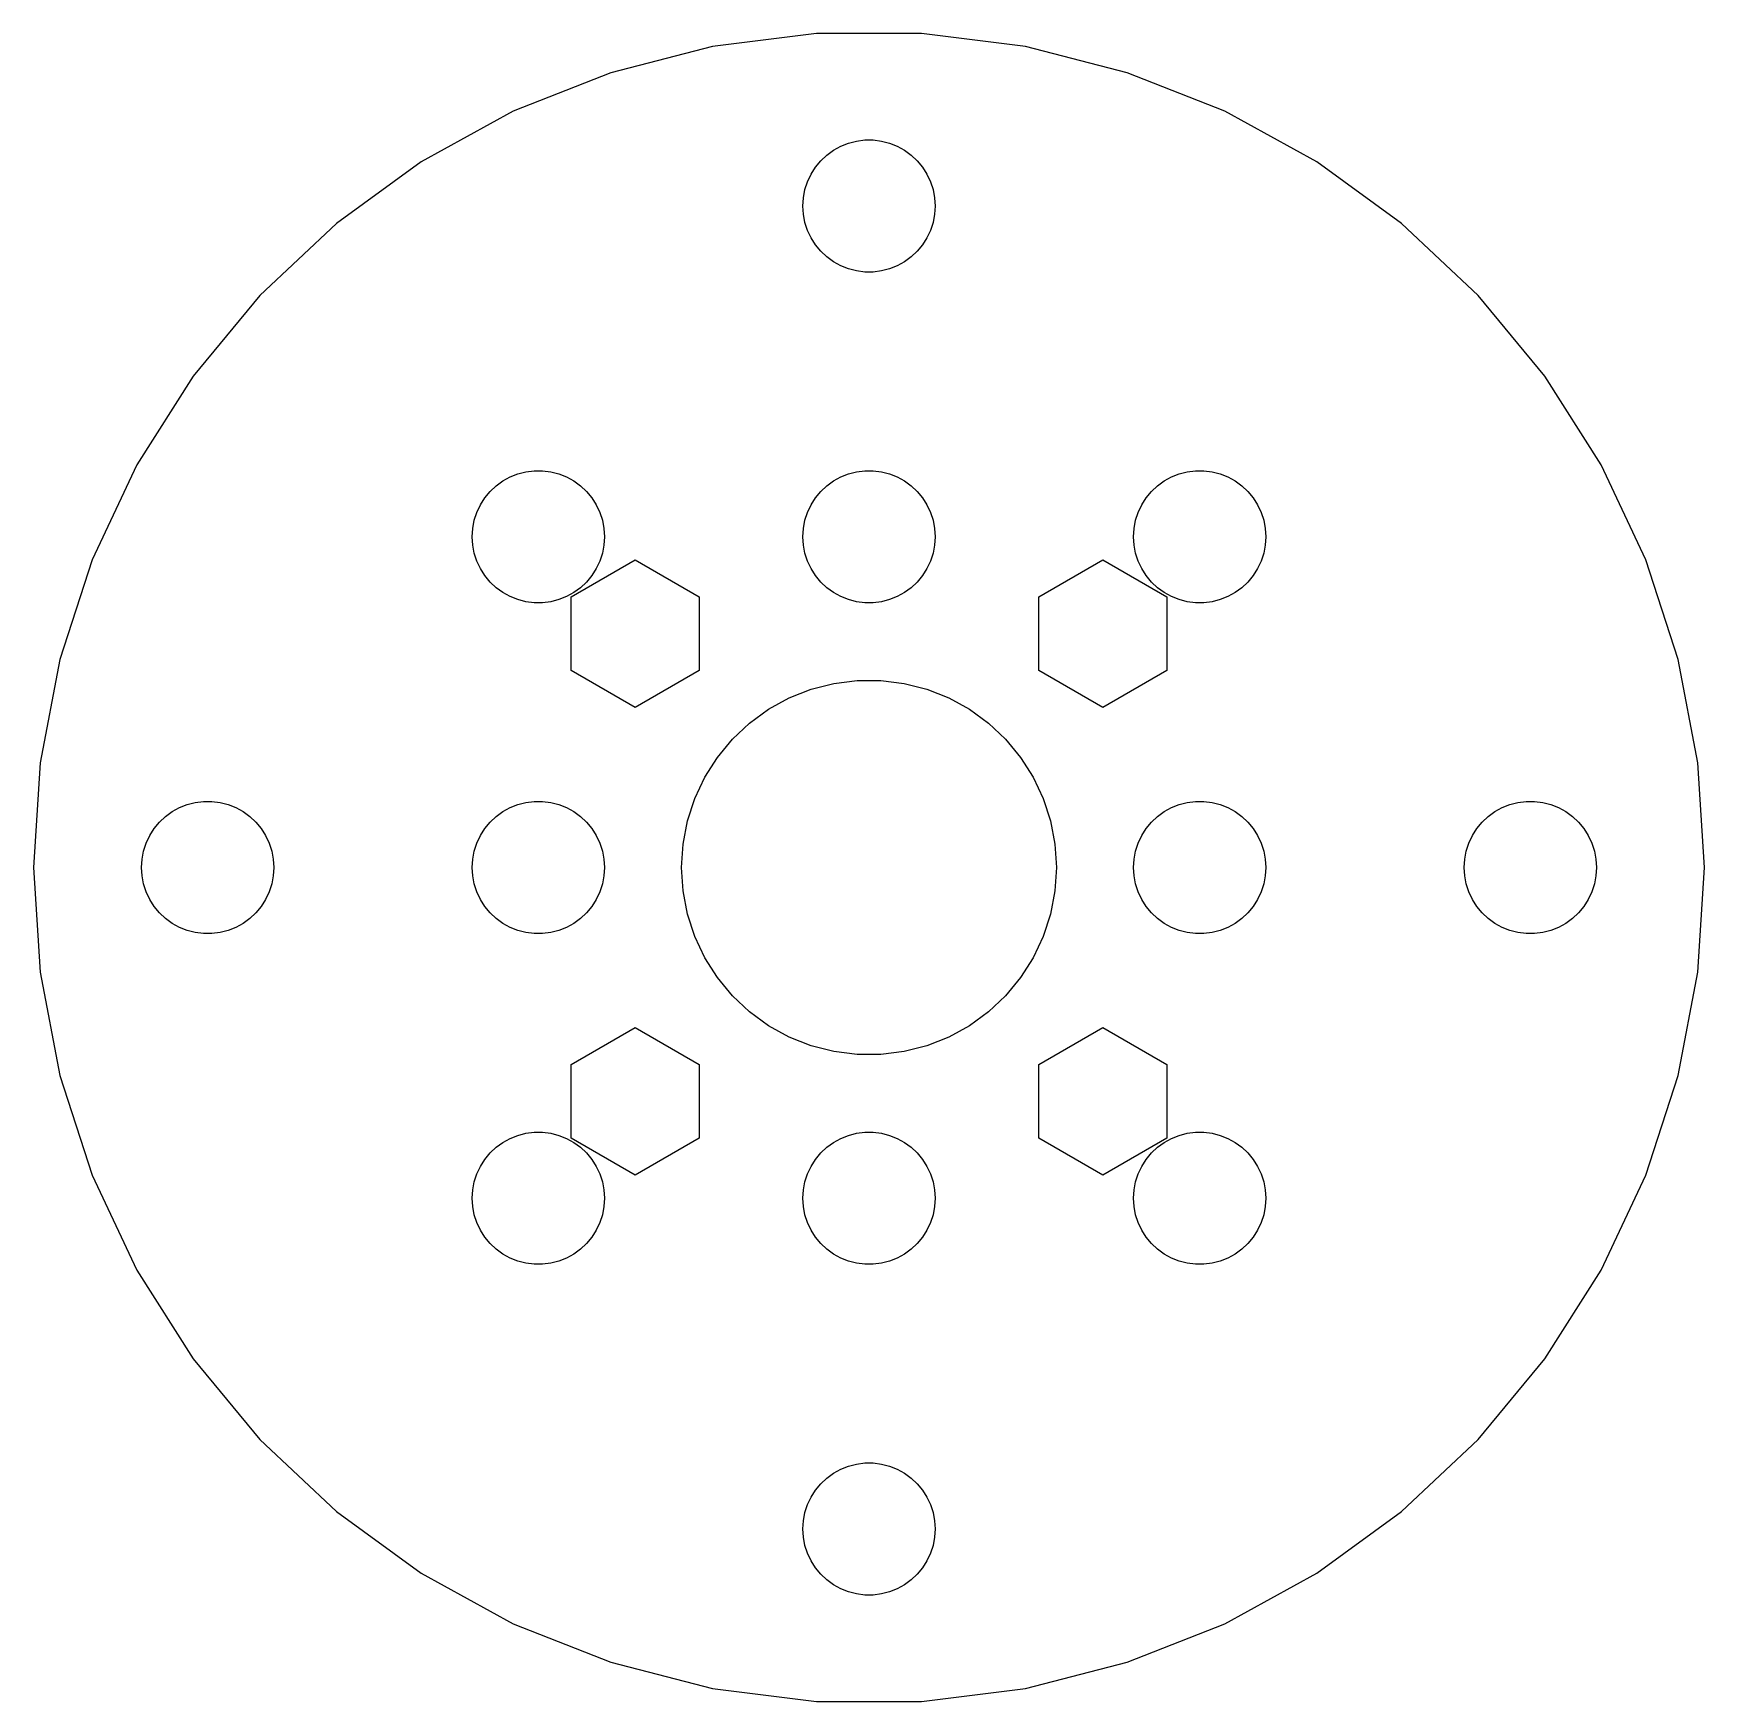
# Model space of a CAD drawing. Header units: metres. Extents: x -38 to 38, y -38 to 478.
# Drawn here: x -37.9 to 37.9, y 292.2 to 367.8 of the extents above; entities that cross this region are included whole.
import ezdxf

# ---------------------------------------------------------------- set-up
doc = ezdxf.new("R2010")
doc.units = ezdxf.units.M

msp = doc.modelspace()

# ---------------------------------------------------------------- linework, layer by layer
for p, q in [((-2.37987, 367.827), (-7.10208, 367.23)), ((2.37987, 367.827), (-2.37987, 367.827)), ((7.10208, 367.23), (2.37987, 367.827)), ((-7.10208, 367.23), (-11.7123, 366.047)), ((11.7123, 366.047), (7.10208, 367.23)), ((-11.7123, 366.047), (-16.1378, 364.295)), ((16.1378, 364.295), (11.7123, 366.047)), ((-16.1378, 364.295), (-20.3088, 362.002)), ((20.3088, 362.002), (16.1378, 364.295)), ((-1.91226, 362.312), (-1.60747, 362.533)), ((-1.60747, 362.533), (-1.27733, 362.714)), ((-1.27733, 362.714), (-0.927048, 362.853)), ((-0.927048, 362.853), (-0.562134, 362.947)), ((-0.562134, 362.947), (-0.18837, 362.994)), ((-0.18837, 362.994), (0.18837, 362.994)), ((0.18837, 362.994), (0.562134, 362.947)), ((0.562134, 362.947), (0.927048, 362.853)), ((0.927048, 362.853), (1.27733, 362.714)), ((1.27733, 362.714), (1.60747, 362.533)), ((1.60747, 362.533), (1.91226, 362.312)), ((-20.3088, 362.002), (-24.1595, 359.204)), ((-2.62891, 361.445), (-2.42705, 361.763)), ((-2.42705, 361.763), (-2.1869, 362.054)), ((-2.1869, 362.054), (-1.91226, 362.312)), ((1.91226, 362.312), (2.1869, 362.054)), ((2.1869, 362.054), (2.42705, 361.763)), ((2.42705, 361.763), (2.62891, 361.445)), ((24.1595, 359.204), (20.3088, 362.002)), ((-2.90575, 360.746), (-2.78932, 361.104)), ((-2.78932, 361.104), (-2.62891, 361.445)), ((2.62891, 361.445), (2.78932, 361.104)), ((2.78932, 361.104), (2.90575, 360.746)), ((-3, 360), (-2.97633, 360.376)), ((-2.97633, 360.376), (-2.90575, 360.746)), ((2.90575, 360.746), (2.97633, 360.376)), ((2.97633, 360.376), (3, 360)), ((-2.97633, 359.624), (-3, 360)), ((-2.90575, 359.254), (-2.97633, 359.624)), ((2.97633, 359.624), (2.90575, 359.254)), ((3, 360), (2.97633, 359.624)), ((-24.1595, 359.204), (-27.6292, 355.946)), ((-2.78932, 358.896), (-2.90575, 359.254)), ((-2.62891, 358.555), (-2.78932, 358.896)), ((-2.42705, 358.237), (-2.62891, 358.555)), ((2.62891, 358.555), (2.42705, 358.237)), ((2.78932, 358.896), (2.62891, 358.555)), ((2.90575, 359.254), (2.78932, 358.896)), ((27.6292, 355.946), (24.1595, 359.204)), ((-2.1869, 357.946), (-2.42705, 358.237)), ((-1.91226, 357.688), (-2.1869, 357.946)), ((2.1869, 357.946), (1.91226, 357.688)), ((2.42705, 358.237), (2.1869, 357.946)), ((-1.60747, 357.467), (-1.91226, 357.688)), ((-1.27733, 357.286), (-1.60747, 357.467)), ((-0.927048, 357.147), (-1.27733, 357.286)), ((-0.562134, 357.053), (-0.927048, 357.147)), ((-0.18837, 357.006), (-0.562134, 357.053)), ((0.562134, 357.053), (0.18837, 357.006)), ((0.927048, 357.147), (0.562134, 357.053)), ((1.27733, 357.286), (0.927048, 357.147)), ((1.60747, 357.467), (1.27733, 357.286)), ((1.91226, 357.688), (1.60747, 357.467)), ((0.18837, 357.006), (-0.18837, 357.006)), ((-27.6292, 355.946), (-30.6632, 352.278)), ((30.6632, 352.278), (27.6292, 355.946)), ((-30.6632, 352.278), (-33.2136, 348.259)), ((33.2136, 348.259), (30.6632, 352.278)), ((-33.2136, 348.259), (-35.2402, 343.953)), ((-15.927, 347.853), (-15.5621, 347.947)), ((-15.5621, 347.947), (-15.1884, 347.994)), ((-15.1884, 347.994), (-14.8116, 347.994)), ((-14.8116, 347.994), (-14.4379, 347.947)), ((-14.4379, 347.947), (-14.0729, 347.853)), ((-0.927048, 347.853), (-0.562134, 347.947)), ((-0.562134, 347.947), (-0.18837, 347.994)), ((-0.18837, 347.994), (0.18837, 347.994)), ((0.18837, 347.994), (0.562134, 347.947)), ((0.562134, 347.947), (0.927048, 347.853)), ((14.0729, 347.853), (14.4379, 347.947)), ((14.4379, 347.947), (14.8116, 347.994)), ((14.8116, 347.994), (15.1884, 347.994)), ((15.1884, 347.994), (15.5621, 347.947)), ((15.5621, 347.947), (15.927, 347.853)), ((35.2402, 343.953), (33.2136, 348.259)), ((-17.1869, 347.054), (-16.9123, 347.312)), ((-16.9123, 347.312), (-16.6075, 347.533)), ((-16.6075, 347.533), (-16.2773, 347.714)), ((-16.2773, 347.714), (-15.927, 347.853)), ((-14.0729, 347.853), (-13.7227, 347.714)), ((-13.7227, 347.714), (-13.3925, 347.533)), ((-13.3925, 347.533), (-13.0877, 347.312)), ((-13.0877, 347.312), (-12.8131, 347.054)), ((-2.1869, 347.054), (-1.91226, 347.312)), ((-1.91226, 347.312), (-1.60747, 347.533)), ((-1.60747, 347.533), (-1.27733, 347.714)), ((-1.27733, 347.714), (-0.927048, 347.853)), ((0.927048, 347.853), (1.27733, 347.714)), ((1.27733, 347.714), (1.60747, 347.533)), ((1.60747, 347.533), (1.91226, 347.312)), ((1.91226, 347.312), (2.1869, 347.054)), ((12.8131, 347.054), (13.0877, 347.312)), ((13.0877, 347.312), (13.3925, 347.533)), ((13.3925, 347.533), (13.7227, 347.714)), ((13.7227, 347.714), (14.0729, 347.853)), ((15.927, 347.853), (16.2773, 347.714)), ((16.2773, 347.714), (16.6075, 347.533)), ((16.6075, 347.533), (16.9123, 347.312)), ((16.9123, 347.312), (17.1869, 347.054)), ((-17.7893, 346.104), (-17.6289, 346.445)), ((-17.6289, 346.445), (-17.427, 346.763)), ((-17.427, 346.763), (-17.1869, 347.054)), ((-12.8131, 347.054), (-12.5729, 346.763)), ((-12.5729, 346.763), (-12.3711, 346.445)), ((-12.3711, 346.445), (-12.2107, 346.104)), ((-2.78932, 346.104), (-2.62891, 346.445)), ((-2.62891, 346.445), (-2.42705, 346.763)), ((-2.42705, 346.763), (-2.1869, 347.054)), ((2.1869, 347.054), (2.42705, 346.763)), ((2.42705, 346.763), (2.62891, 346.445)), ((2.62891, 346.445), (2.78932, 346.104)), ((12.2107, 346.104), (12.3711, 346.445)), ((12.3711, 346.445), (12.5729, 346.763)), ((12.5729, 346.763), (12.8131, 347.054)), ((17.1869, 347.054), (17.427, 346.763)), ((17.427, 346.763), (17.6289, 346.445)), ((17.6289, 346.445), (17.7893, 346.104)), ((-17.9763, 345.376), (-17.9057, 345.746)), ((-17.9057, 345.746), (-17.7893, 346.104)), ((-12.2107, 346.104), (-12.0942, 345.746)), ((-12.0942, 345.746), (-12.0237, 345.376)), ((-2.97633, 345.376), (-2.90575, 345.746)), ((-2.90575, 345.746), (-2.78932, 346.104)), ((2.78932, 346.104), (2.90575, 345.746)), ((2.90575, 345.746), (2.97633, 345.376)), ((12.0237, 345.376), (12.0942, 345.746)), ((12.0942, 345.746), (12.2107, 346.104)), ((17.7893, 346.104), (17.9057, 345.746)), ((17.9057, 345.746), (17.9763, 345.376)), ((-18, 345), (-17.9763, 345.376)), ((-17.9763, 344.624), (-18, 345)), ((-12.0237, 345.376), (-12, 345)), ((-12, 345), (-12.0237, 344.624)), ((-3, 345), (-2.97633, 345.376)), ((-2.97633, 344.624), (-3, 345)), ((2.97633, 345.376), (3, 345)), ((3, 345), (2.97633, 344.624)), ((12, 345), (12.0237, 345.376)), ((12.0237, 344.624), (12, 345)), ((17.9763, 345.376), (18, 345)), ((18, 345), (17.9763, 344.624)), ((-17.9057, 344.254), (-17.9763, 344.624)), ((-17.7893, 343.896), (-17.9057, 344.254)), ((-12.0942, 344.254), (-12.2107, 343.896)), ((-12.0237, 344.624), (-12.0942, 344.254)), ((-2.90575, 344.254), (-2.97633, 344.624)), ((-2.78932, 343.896), (-2.90575, 344.254)), ((2.90575, 344.254), (2.78932, 343.896)), ((2.97633, 344.624), (2.90575, 344.254)), ((12.0942, 344.254), (12.0237, 344.624)), ((12.2107, 343.896), (12.0942, 344.254)), ((17.9057, 344.254), (17.7893, 343.896)), ((17.9763, 344.624), (17.9057, 344.254)), ((-35.2402, 343.953), (-36.711, 339.426)), ((-17.6289, 343.555), (-17.7893, 343.896)), ((-17.427, 343.237), (-17.6289, 343.555)), ((-13.5052, 342.28), (-10.607, 343.954)), ((-12.3711, 343.555), (-12.5729, 343.237)), ((-12.2107, 343.896), (-12.3711, 343.555)), ((-10.607, 343.954), (-7.70876, 342.28)), ((-2.62891, 343.555), (-2.78932, 343.896)), ((-2.42705, 343.237), (-2.62891, 343.555)), ((2.62891, 343.555), (2.42705, 343.237)), ((2.78932, 343.896), (2.62891, 343.555)), ((7.70876, 342.28), (10.607, 343.954)), ((10.607, 343.954), (13.5052, 342.28)), ((12.3711, 343.555), (12.2107, 343.896)), ((12.5729, 343.237), (12.3711, 343.555)), ((17.6289, 343.555), (17.427, 343.237)), ((17.7893, 343.896), (17.6289, 343.555)), ((36.711, 339.426), (35.2402, 343.953)), ((-17.1869, 342.946), (-17.427, 343.237)), ((-16.9123, 342.688), (-17.1869, 342.946)), ((-16.6075, 342.467), (-16.9123, 342.688)), ((-13.0877, 342.688), (-13.3925, 342.467)), ((-12.8131, 342.946), (-13.0877, 342.688)), ((-12.5729, 343.237), (-12.8131, 342.946)), ((-2.1869, 342.946), (-2.42705, 343.237)), ((-1.91226, 342.688), (-2.1869, 342.946)), ((-1.60747, 342.467), (-1.91226, 342.688)), ((1.91226, 342.688), (1.60747, 342.467)), ((2.1869, 342.946), (1.91226, 342.688)), ((2.42705, 343.237), (2.1869, 342.946)), ((12.8131, 342.946), (12.5729, 343.237)), ((13.0877, 342.688), (12.8131, 342.946)), ((13.3925, 342.467), (13.0877, 342.688)), ((16.9123, 342.688), (16.6075, 342.467)), ((17.1869, 342.946), (16.9123, 342.688)), ((17.427, 343.237), (17.1869, 342.946)), ((-16.2773, 342.286), (-16.6075, 342.467)), ((-15.927, 342.147), (-16.2773, 342.286)), ((-15.5621, 342.053), (-15.927, 342.147)), ((-15.1884, 342.006), (-15.5621, 342.053)), ((-14.8116, 342.006), (-15.1884, 342.006)), ((-14.4379, 342.053), (-14.8116, 342.006)), ((-14.0729, 342.147), (-14.4379, 342.053)), ((-13.7227, 342.286), (-14.0729, 342.147)), ((-13.3925, 342.467), (-13.7227, 342.286)), ((-13.5052, 338.934), (-13.5052, 342.28)), ((-7.70876, 342.28), (-7.70876, 338.934)), ((-1.27733, 342.286), (-1.60747, 342.467)), ((-0.927048, 342.147), (-1.27733, 342.286)), ((-0.562134, 342.053), (-0.927048, 342.147)), ((-0.18837, 342.006), (-0.562134, 342.053)), ((0.18837, 342.006), (-0.18837, 342.006)), ((0.562134, 342.053), (0.18837, 342.006)), ((0.927048, 342.147), (0.562134, 342.053)), ((1.27733, 342.286), (0.927048, 342.147)), ((1.60747, 342.467), (1.27733, 342.286)), ((7.70876, 338.934), (7.70876, 342.28)), ((13.7227, 342.286), (13.3925, 342.467)), ((13.5052, 342.28), (13.5052, 338.934)), ((14.0729, 342.147), (13.7227, 342.286)), ((14.4379, 342.053), (14.0729, 342.147)), ((14.8116, 342.006), (14.4379, 342.053)), ((15.1884, 342.006), (14.8116, 342.006)), ((15.5621, 342.053), (15.1884, 342.006)), ((15.927, 342.147), (15.5621, 342.053)), ((16.2773, 342.286), (15.927, 342.147)), ((16.6075, 342.467), (16.2773, 342.286)), ((-36.711, 339.426), (-37.6029, 334.75)), ((-10.607, 337.26), (-13.5052, 338.934)), ((-7.70876, 338.934), (-10.607, 337.26)), ((10.607, 337.26), (7.70876, 338.934)), ((13.5052, 338.934), (10.607, 337.26)), ((37.6029, 334.75), (36.711, 339.426)), ((-2.62663, 338.084), (-1.59273, 338.349)), ((-1.59273, 338.349), (-0.533707, 338.483)), ((-0.533707, 338.483), (0.533707, 338.483)), ((0.533707, 338.483), (1.59273, 338.349)), ((1.59273, 338.349), (2.62663, 338.084)), ((-4.55452, 337.177), (-3.61911, 337.691)), ((-3.61911, 337.691), (-2.62663, 338.084)), ((2.62663, 338.084), (3.61911, 337.691)), ((3.61911, 337.691), (4.55452, 337.177)), ((-5.41809, 336.549), (-4.55452, 337.177)), ((4.55452, 337.177), (5.41809, 336.549)), ((-6.87663, 334.996), (-6.19623, 335.819)), ((-6.19623, 335.819), (-5.41809, 336.549)), ((5.41809, 336.549), (6.19623, 335.819)), ((6.19623, 335.819), (6.87663, 334.996)), ((-37.6029, 334.75), (-37.9018, 330)), ((-7.44859, 334.095), (-6.87663, 334.996)), ((6.87663, 334.996), (7.44859, 334.095)), ((37.9018, 330), (37.6029, 334.75)), ((-7.90309, 333.129), (-7.44859, 334.095)), ((7.44859, 334.095), (7.90309, 333.129)), ((-31.2773, 332.714), (-30.927, 332.853)), ((-30.927, 332.853), (-30.5621, 332.947)), ((-30.5621, 332.947), (-30.1884, 332.994)), ((-30.1884, 332.994), (-29.8116, 332.994)), ((-29.8116, 332.994), (-29.4379, 332.947)), ((-29.4379, 332.947), (-29.0729, 332.853)), ((-29.0729, 332.853), (-28.7227, 332.714)), ((-16.2773, 332.714), (-15.927, 332.853)), ((-15.927, 332.853), (-15.5621, 332.947)), ((-15.5621, 332.947), (-15.1884, 332.994)), ((-15.1884, 332.994), (-14.8116, 332.994)), ((-14.8116, 332.994), (-14.4379, 332.947)), ((-14.4379, 332.947), (-14.0729, 332.853)), ((-14.0729, 332.853), (-13.7227, 332.714)), ((-8.23296, 332.114), (-7.90309, 333.129)), ((7.90309, 333.129), (8.23296, 332.114)), ((13.7227, 332.714), (14.0729, 332.853)), ((14.0729, 332.853), (14.4379, 332.947)), ((14.4379, 332.947), (14.8116, 332.994)), ((14.8116, 332.994), (15.1884, 332.994)), ((15.1884, 332.994), (15.5621, 332.947)), ((15.5621, 332.947), (15.927, 332.853)), ((15.927, 332.853), (16.2773, 332.714)), ((28.7227, 332.714), (29.0729, 332.853)), ((29.0729, 332.853), (29.4379, 332.947)), ((29.4379, 332.947), (29.8116, 332.994)), ((29.8116, 332.994), (30.1884, 332.994)), ((30.1884, 332.994), (30.5621, 332.947)), ((30.5621, 332.947), (30.927, 332.853)), ((30.927, 332.853), (31.2773, 332.714)), ((-32.427, 331.763), (-32.1869, 332.054)), ((-32.1869, 332.054), (-31.9123, 332.312)), ((-31.9123, 332.312), (-31.6075, 332.533)), ((-31.6075, 332.533), (-31.2773, 332.714)), ((-28.7227, 332.714), (-28.3925, 332.533)), ((-28.3925, 332.533), (-28.0877, 332.312)), ((-28.0877, 332.312), (-27.8131, 332.054)), ((-27.8131, 332.054), (-27.5729, 331.763)), ((-17.427, 331.763), (-17.1869, 332.054)), ((-17.1869, 332.054), (-16.9123, 332.312)), ((-16.9123, 332.312), (-16.6075, 332.533)), ((-16.6075, 332.533), (-16.2773, 332.714)), ((-13.7227, 332.714), (-13.3925, 332.533)), ((-13.3925, 332.533), (-13.0877, 332.312)), ((-13.0877, 332.312), (-12.8131, 332.054)), ((-12.8131, 332.054), (-12.5729, 331.763)), ((-8.43297, 331.065), (-8.23296, 332.114)), ((8.23296, 332.114), (8.43297, 331.065)), ((12.5729, 331.763), (12.8131, 332.054)), ((12.8131, 332.054), (13.0877, 332.312)), ((13.0877, 332.312), (13.3925, 332.533)), ((13.3925, 332.533), (13.7227, 332.714)), ((16.2773, 332.714), (16.6075, 332.533)), ((16.6075, 332.533), (16.9123, 332.312)), ((16.9123, 332.312), (17.1869, 332.054)), ((17.1869, 332.054), (17.427, 331.763)), ((27.5729, 331.763), (27.8131, 332.054)), ((27.8131, 332.054), (28.0877, 332.312)), ((28.0877, 332.312), (28.3925, 332.533)), ((28.3925, 332.533), (28.7227, 332.714)), ((31.2773, 332.714), (31.6075, 332.533)), ((31.6075, 332.533), (31.9123, 332.312)), ((31.9123, 332.312), (32.1869, 332.054)), ((32.1869, 332.054), (32.427, 331.763)), ((-32.7893, 331.104), (-32.6289, 331.445)), ((-32.6289, 331.445), (-32.427, 331.763)), ((-27.5729, 331.763), (-27.3711, 331.445)), ((-27.3711, 331.445), (-27.2107, 331.104)), ((-17.7893, 331.104), (-17.6289, 331.445)), ((-17.6289, 331.445), (-17.427, 331.763)), ((-12.5729, 331.763), (-12.3711, 331.445)), ((-12.3711, 331.445), (-12.2107, 331.104)), ((12.2107, 331.104), (12.3711, 331.445)), ((12.3711, 331.445), (12.5729, 331.763)), ((17.427, 331.763), (17.6289, 331.445)), ((17.6289, 331.445), (17.7893, 331.104)), ((27.2107, 331.104), (27.3711, 331.445)), ((27.3711, 331.445), (27.5729, 331.763)), ((32.427, 331.763), (32.6289, 331.445)), ((32.6289, 331.445), (32.7893, 331.104)), ((-32.9763, 330.376), (-32.9057, 330.746)), ((-32.9057, 330.746), (-32.7893, 331.104)), ((-27.2107, 331.104), (-27.0942, 330.746)), ((-27.0942, 330.746), (-27.0237, 330.376)), ((-17.9763, 330.376), (-17.9057, 330.746)), ((-17.9057, 330.746), (-17.7893, 331.104)), ((-12.2107, 331.104), (-12.0942, 330.746)), ((-12.0942, 330.746), (-12.0237, 330.376)), ((-8.5, 330), (-8.43297, 331.065)), ((8.43297, 331.065), (8.5, 330)), ((12.0237, 330.376), (12.0942, 330.746)), ((12.0942, 330.746), (12.2107, 331.104)), ((17.7893, 331.104), (17.9057, 330.746)), ((17.9057, 330.746), (17.9763, 330.376)), ((27.0237, 330.376), (27.0942, 330.746)), ((27.0942, 330.746), (27.2107, 331.104)), ((32.7893, 331.104), (32.9057, 330.746)), ((32.9057, 330.746), (32.9763, 330.376)), ((-37.9018, 330), (-37.6029, 325.25)), ((-33, 330), (-32.9763, 330.376)), ((-32.9763, 329.624), (-33, 330)), ((-27.0237, 330.376), (-27, 330)), ((-27, 330), (-27.0237, 329.624)), ((-18, 330), (-17.9763, 330.376)), ((-17.9763, 329.624), (-18, 330)), ((-12.0237, 330.376), (-12, 330)), ((-12, 330), (-12.0237, 329.624)), ((-8.43297, 328.935), (-8.5, 330)), ((8.5, 330), (8.43297, 328.935)), ((12, 330), (12.0237, 330.376)), ((12.0237, 329.624), (12, 330)), ((17.9763, 330.376), (18, 330)), ((18, 330), (17.9763, 329.624)), ((27, 330), (27.0237, 330.376)), ((27.0237, 329.624), (27, 330)), ((32.9763, 330.376), (33, 330)), ((33, 330), (32.9763, 329.624)), ((37.6029, 325.25), (37.9018, 330)), ((-32.9057, 329.254), (-32.9763, 329.624)), ((-32.7893, 328.896), (-32.9057, 329.254)), ((-27.0942, 329.254), (-27.2107, 328.896)), ((-27.0237, 329.624), (-27.0942, 329.254)), ((-17.9057, 329.254), (-17.9763, 329.624)), ((-17.7893, 328.896), (-17.9057, 329.254)), ((-12.0942, 329.254), (-12.2107, 328.896)), ((-12.0237, 329.624), (-12.0942, 329.254)), ((12.0942, 329.254), (12.0237, 329.624)), ((12.2107, 328.896), (12.0942, 329.254)), ((17.9057, 329.254), (17.7893, 328.896)), ((17.9763, 329.624), (17.9057, 329.254)), ((27.0942, 329.254), (27.0237, 329.624)), ((27.2107, 328.896), (27.0942, 329.254)), ((32.9057, 329.254), (32.7893, 328.896)), ((32.9763, 329.624), (32.9057, 329.254)), ((-32.6289, 328.555), (-32.7893, 328.896)), ((-32.427, 328.237), (-32.6289, 328.555)), ((-32.1869, 327.946), (-32.427, 328.237)), ((-27.5729, 328.237), (-27.8131, 327.946)), ((-27.3711, 328.555), (-27.5729, 328.237)), ((-27.2107, 328.896), (-27.3711, 328.555)), ((-17.6289, 328.555), (-17.7893, 328.896)), ((-17.427, 328.237), (-17.6289, 328.555)), ((-17.1869, 327.946), (-17.427, 328.237)), ((-12.5729, 328.237), (-12.8131, 327.946)), ((-12.3711, 328.555), (-12.5729, 328.237)), ((-12.2107, 328.896), (-12.3711, 328.555)), ((-8.23296, 327.886), (-8.43297, 328.935)), ((8.43297, 328.935), (8.23296, 327.886)), ((12.3711, 328.555), (12.2107, 328.896)), ((12.5729, 328.237), (12.3711, 328.555)), ((12.8131, 327.946), (12.5729, 328.237)), ((17.427, 328.237), (17.1869, 327.946)), ((17.6289, 328.555), (17.427, 328.237)), ((17.7893, 328.896), (17.6289, 328.555)), ((27.3711, 328.555), (27.2107, 328.896)), ((27.5729, 328.237), (27.3711, 328.555)), ((27.8131, 327.946), (27.5729, 328.237)), ((32.427, 328.237), (32.1869, 327.946)), ((32.6289, 328.555), (32.427, 328.237)), ((32.7893, 328.896), (32.6289, 328.555)), ((-31.9123, 327.688), (-32.1869, 327.946)), ((-31.6075, 327.467), (-31.9123, 327.688)), ((-28.0877, 327.688), (-28.3925, 327.467)), ((-27.8131, 327.946), (-28.0877, 327.688)), ((-16.9123, 327.688), (-17.1869, 327.946)), ((-16.6075, 327.467), (-16.9123, 327.688)), ((-13.0877, 327.688), (-13.3925, 327.467)), ((-12.8131, 327.946), (-13.0877, 327.688)), ((-7.90309, 326.871), (-8.23296, 327.886)), ((8.23296, 327.886), (7.90309, 326.871)), ((13.0877, 327.688), (12.8131, 327.946)), ((13.3925, 327.467), (13.0877, 327.688)), ((16.9123, 327.688), (16.6075, 327.467)), ((17.1869, 327.946), (16.9123, 327.688)), ((28.0877, 327.688), (27.8131, 327.946)), ((28.3925, 327.467), (28.0877, 327.688)), ((31.9123, 327.688), (31.6075, 327.467)), ((32.1869, 327.946), (31.9123, 327.688)), ((-31.2773, 327.286), (-31.6075, 327.467)), ((-30.927, 327.147), (-31.2773, 327.286)), ((-30.5621, 327.053), (-30.927, 327.147)), ((-30.1884, 327.006), (-30.5621, 327.053)), ((-29.8116, 327.006), (-30.1884, 327.006)), ((-29.4379, 327.053), (-29.8116, 327.006)), ((-29.0729, 327.147), (-29.4379, 327.053)), ((-28.7227, 327.286), (-29.0729, 327.147)), ((-28.3925, 327.467), (-28.7227, 327.286)), ((-16.2773, 327.286), (-16.6075, 327.467)), ((-15.927, 327.147), (-16.2773, 327.286)), ((-15.5621, 327.053), (-15.927, 327.147)), ((-15.1884, 327.006), (-15.5621, 327.053)), ((-14.8116, 327.006), (-15.1884, 327.006)), ((-14.4379, 327.053), (-14.8116, 327.006)), ((-14.0729, 327.147), (-14.4379, 327.053)), ((-13.7227, 327.286), (-14.0729, 327.147)), ((-13.3925, 327.467), (-13.7227, 327.286)), ((-7.44859, 325.905), (-7.90309, 326.871)), ((7.90309, 326.871), (7.44859, 325.905)), ((13.7227, 327.286), (13.3925, 327.467)), ((14.0729, 327.147), (13.7227, 327.286)), ((14.4379, 327.053), (14.0729, 327.147)), ((14.8116, 327.006), (14.4379, 327.053)), ((15.1884, 327.006), (14.8116, 327.006)), ((15.5621, 327.053), (15.1884, 327.006)), ((15.927, 327.147), (15.5621, 327.053)), ((16.2773, 327.286), (15.927, 327.147)), ((16.6075, 327.467), (16.2773, 327.286)), ((28.7227, 327.286), (28.3925, 327.467)), ((29.0729, 327.147), (28.7227, 327.286)), ((29.4379, 327.053), (29.0729, 327.147)), ((29.8116, 327.006), (29.4379, 327.053)), ((30.1884, 327.006), (29.8116, 327.006)), ((30.5621, 327.053), (30.1884, 327.006)), ((30.927, 327.147), (30.5621, 327.053)), ((31.2773, 327.286), (30.927, 327.147)), ((31.6075, 327.467), (31.2773, 327.286)), ((-37.6029, 325.25), (-36.711, 320.574)), ((-6.87663, 325.004), (-7.44859, 325.905)), ((7.44859, 325.905), (6.87663, 325.004)), ((36.711, 320.574), (37.6029, 325.25)), ((-6.19623, 324.181), (-6.87663, 325.004)), ((6.87663, 325.004), (6.19623, 324.181)), ((-5.41809, 323.451), (-6.19623, 324.181)), ((6.19623, 324.181), (5.41809, 323.451)), ((-4.55452, 322.823), (-5.41809, 323.451)), ((5.41809, 323.451), (4.55452, 322.823)), ((-13.5052, 321.066), (-10.607, 322.74)), ((-10.607, 322.74), (-7.70876, 321.066)), ((-3.61911, 322.309), (-4.55452, 322.823)), ((-2.62663, 321.916), (-3.61911, 322.309)), ((3.61911, 322.309), (2.62663, 321.916)), ((4.55452, 322.823), (3.61911, 322.309)), ((7.70876, 321.066), (10.607, 322.74)), ((10.607, 322.74), (13.5052, 321.066)), ((-1.59273, 321.651), (-2.62663, 321.916)), ((-0.533707, 321.517), (-1.59273, 321.651)), ((0.533707, 321.517), (-0.533707, 321.517)), ((1.59273, 321.651), (0.533707, 321.517)), ((2.62663, 321.916), (1.59273, 321.651)), ((-13.5052, 317.72), (-13.5052, 321.066)), ((-7.70876, 321.066), (-7.70876, 317.72)), ((7.70876, 317.72), (7.70876, 321.066)), ((13.5052, 321.066), (13.5052, 317.72)), ((-36.711, 320.574), (-35.2402, 316.047)), ((35.2402, 316.047), (36.711, 320.574)), ((-16.6075, 317.533), (-16.2773, 317.714)), ((-16.2773, 317.714), (-15.927, 317.853)), ((-15.927, 317.853), (-15.5621, 317.947)), ((-15.5621, 317.947), (-15.1884, 317.994)), ((-15.1884, 317.994), (-14.8116, 317.994)), ((-14.8116, 317.994), (-14.4379, 317.947)), ((-14.4379, 317.947), (-14.0729, 317.853)), ((-14.0729, 317.853), (-13.7227, 317.714)), ((-13.7227, 317.714), (-13.3925, 317.533)), ((-10.607, 316.046), (-13.5052, 317.72)), ((-7.70876, 317.72), (-10.607, 316.046)), ((-1.60747, 317.533), (-1.27733, 317.714)), ((-1.27733, 317.714), (-0.927048, 317.853)), ((-0.927048, 317.853), (-0.562134, 317.947)), ((-0.562134, 317.947), (-0.18837, 317.994)), ((-0.18837, 317.994), (0.18837, 317.994)), ((0.18837, 317.994), (0.562134, 317.947)), ((0.562134, 317.947), (0.927048, 317.853)), ((0.927048, 317.853), (1.27733, 317.714)), ((1.27733, 317.714), (1.60747, 317.533)), ((10.607, 316.046), (7.70876, 317.72)), ((13.5052, 317.72), (10.607, 316.046)), ((13.3925, 317.533), (13.7227, 317.714)), ((13.7227, 317.714), (14.0729, 317.853)), ((14.0729, 317.853), (14.4379, 317.947)), ((14.4379, 317.947), (14.8116, 317.994)), ((14.8116, 317.994), (15.1884, 317.994)), ((15.1884, 317.994), (15.5621, 317.947)), ((15.5621, 317.947), (15.927, 317.853)), ((15.927, 317.853), (16.2773, 317.714)), ((16.2773, 317.714), (16.6075, 317.533)), ((-17.427, 316.763), (-17.1869, 317.054)), ((-17.1869, 317.054), (-16.9123, 317.312)), ((-16.9123, 317.312), (-16.6075, 317.533)), ((-13.3925, 317.533), (-13.0877, 317.312)), ((-13.0877, 317.312), (-12.8131, 317.054)), ((-12.8131, 317.054), (-12.5729, 316.763)), ((-2.42705, 316.763), (-2.1869, 317.054)), ((-2.1869, 317.054), (-1.91226, 317.312)), ((-1.91226, 317.312), (-1.60747, 317.533)), ((1.60747, 317.533), (1.91226, 317.312)), ((1.91226, 317.312), (2.1869, 317.054)), ((2.1869, 317.054), (2.42705, 316.763)), ((12.5729, 316.763), (12.8131, 317.054)), ((12.8131, 317.054), (13.0877, 317.312)), ((13.0877, 317.312), (13.3925, 317.533)), ((16.6075, 317.533), (16.9123, 317.312)), ((16.9123, 317.312), (17.1869, 317.054)), ((17.1869, 317.054), (17.427, 316.763)), ((-17.9057, 315.746), (-17.7893, 316.104)), ((-17.7893, 316.104), (-17.6289, 316.445)), ((-17.6289, 316.445), (-17.427, 316.763)), ((-12.5729, 316.763), (-12.3711, 316.445)), ((-12.3711, 316.445), (-12.2107, 316.104)), ((-12.2107, 316.104), (-12.0942, 315.746)), ((-2.90575, 315.746), (-2.78932, 316.104)), ((-2.78932, 316.104), (-2.62891, 316.445)), ((-2.62891, 316.445), (-2.42705, 316.763)), ((2.42705, 316.763), (2.62891, 316.445)), ((2.62891, 316.445), (2.78932, 316.104)), ((2.78932, 316.104), (2.90575, 315.746)), ((12.0942, 315.746), (12.2107, 316.104)), ((12.2107, 316.104), (12.3711, 316.445)), ((12.3711, 316.445), (12.5729, 316.763)), ((17.427, 316.763), (17.6289, 316.445)), ((17.6289, 316.445), (17.7893, 316.104)), ((17.7893, 316.104), (17.9057, 315.746)), ((-35.2402, 316.047), (-33.2136, 311.741)), ((-18, 315), (-17.9763, 315.376)), ((-17.9763, 315.376), (-17.9057, 315.746)), ((-12.0942, 315.746), (-12.0237, 315.376)), ((-12.0237, 315.376), (-12, 315)), ((-3, 315), (-2.97633, 315.376)), ((-2.97633, 315.376), (-2.90575, 315.746)), ((2.90575, 315.746), (2.97633, 315.376)), ((2.97633, 315.376), (3, 315)), ((12, 315), (12.0237, 315.376)), ((12.0237, 315.376), (12.0942, 315.746)), ((17.9057, 315.746), (17.9763, 315.376)), ((17.9763, 315.376), (18, 315)), ((33.2136, 311.741), (35.2402, 316.047)), ((-17.9763, 314.624), (-18, 315)), ((-17.9057, 314.254), (-17.9763, 314.624)), ((-12.0237, 314.624), (-12.0942, 314.254)), ((-12, 315), (-12.0237, 314.624)), ((-2.97633, 314.624), (-3, 315)), ((-2.90575, 314.254), (-2.97633, 314.624)), ((2.97633, 314.624), (2.90575, 314.254)), ((3, 315), (2.97633, 314.624)), ((12.0237, 314.624), (12, 315)), ((12.0942, 314.254), (12.0237, 314.624)), ((17.9763, 314.624), (17.9057, 314.254)), ((18, 315), (17.9763, 314.624)), ((-17.7893, 313.896), (-17.9057, 314.254)), ((-17.6289, 313.555), (-17.7893, 313.896)), ((-12.2107, 313.896), (-12.3711, 313.555)), ((-12.0942, 314.254), (-12.2107, 313.896)), ((-2.78932, 313.896), (-2.90575, 314.254)), ((-2.62891, 313.555), (-2.78932, 313.896)), ((2.78932, 313.896), (2.62891, 313.555)), ((2.90575, 314.254), (2.78932, 313.896)), ((12.2107, 313.896), (12.0942, 314.254)), ((12.3711, 313.555), (12.2107, 313.896)), ((17.7893, 313.896), (17.6289, 313.555)), ((17.9057, 314.254), (17.7893, 313.896)), ((-17.427, 313.237), (-17.6289, 313.555)), ((-17.1869, 312.946), (-17.427, 313.237)), ((-12.5729, 313.237), (-12.8131, 312.946)), ((-12.3711, 313.555), (-12.5729, 313.237)), ((-2.42705, 313.237), (-2.62891, 313.555)), ((-2.1869, 312.946), (-2.42705, 313.237)), ((2.42705, 313.237), (2.1869, 312.946)), ((2.62891, 313.555), (2.42705, 313.237)), ((12.5729, 313.237), (12.3711, 313.555)), ((12.8131, 312.946), (12.5729, 313.237)), ((17.427, 313.237), (17.1869, 312.946)), ((17.6289, 313.555), (17.427, 313.237)), ((-16.9123, 312.688), (-17.1869, 312.946)), ((-16.6075, 312.467), (-16.9123, 312.688)), ((-16.2773, 312.286), (-16.6075, 312.467)), ((-13.3925, 312.467), (-13.7227, 312.286)), ((-13.0877, 312.688), (-13.3925, 312.467)), ((-12.8131, 312.946), (-13.0877, 312.688)), ((-1.91226, 312.688), (-2.1869, 312.946)), ((-1.60747, 312.467), (-1.91226, 312.688)), ((-1.27733, 312.286), (-1.60747, 312.467)), ((1.60747, 312.467), (1.27733, 312.286)), ((1.91226, 312.688), (1.60747, 312.467)), ((2.1869, 312.946), (1.91226, 312.688)), ((13.0877, 312.688), (12.8131, 312.946)), ((13.3925, 312.467), (13.0877, 312.688)), ((13.7227, 312.286), (13.3925, 312.467)), ((16.6075, 312.467), (16.2773, 312.286)), ((16.9123, 312.688), (16.6075, 312.467)), ((17.1869, 312.946), (16.9123, 312.688)), ((-33.2136, 311.741), (-30.6632, 307.722)), ((-15.927, 312.147), (-16.2773, 312.286)), ((-15.5621, 312.053), (-15.927, 312.147)), ((-15.1884, 312.006), (-15.5621, 312.053)), ((-14.8116, 312.006), (-15.1884, 312.006)), ((-14.4379, 312.053), (-14.8116, 312.006)), ((-14.0729, 312.147), (-14.4379, 312.053)), ((-13.7227, 312.286), (-14.0729, 312.147)), ((-0.927048, 312.147), (-1.27733, 312.286)), ((-0.562134, 312.053), (-0.927048, 312.147)), ((-0.18837, 312.006), (-0.562134, 312.053)), ((0.18837, 312.006), (-0.18837, 312.006)), ((0.562134, 312.053), (0.18837, 312.006)), ((0.927048, 312.147), (0.562134, 312.053)), ((1.27733, 312.286), (0.927048, 312.147)), ((14.0729, 312.147), (13.7227, 312.286)), ((14.4379, 312.053), (14.0729, 312.147)), ((14.8116, 312.006), (14.4379, 312.053)), ((15.1884, 312.006), (14.8116, 312.006)), ((15.5621, 312.053), (15.1884, 312.006)), ((15.927, 312.147), (15.5621, 312.053)), ((16.2773, 312.286), (15.927, 312.147)), ((30.6632, 307.722), (33.2136, 311.741)), ((-30.6632, 307.722), (-27.6292, 304.054)), ((27.6292, 304.054), (30.6632, 307.722)), ((-27.6292, 304.054), (-24.1595, 300.796)), ((24.1595, 300.796), (27.6292, 304.054)), ((-1.91226, 302.312), (-1.60747, 302.533)), ((-1.60747, 302.533), (-1.27733, 302.714)), ((-1.27733, 302.714), (-0.927048, 302.853)), ((-0.927048, 302.853), (-0.562134, 302.947)), ((-0.562134, 302.947), (-0.18837, 302.994)), ((-0.18837, 302.994), (0.18837, 302.994)), ((0.18837, 302.994), (0.562134, 302.947)), ((0.562134, 302.947), (0.927048, 302.853)), ((0.927048, 302.853), (1.27733, 302.714)), ((1.27733, 302.714), (1.60747, 302.533)), ((1.60747, 302.533), (1.91226, 302.312)), ((-2.62891, 301.445), (-2.42705, 301.763)), ((-2.42705, 301.763), (-2.1869, 302.054)), ((-2.1869, 302.054), (-1.91226, 302.312)), ((1.91226, 302.312), (2.1869, 302.054)), ((2.1869, 302.054), (2.42705, 301.763)), ((2.42705, 301.763), (2.62891, 301.445)), ((-2.90575, 300.746), (-2.78932, 301.104)), ((-2.78932, 301.104), (-2.62891, 301.445)), ((2.62891, 301.445), (2.78932, 301.104)), ((2.78932, 301.104), (2.90575, 300.746)), ((-24.1595, 300.796), (-20.3088, 297.998)), ((-3, 300), (-2.97633, 300.376)), ((-2.97633, 300.376), (-2.90575, 300.746)), ((2.90575, 300.746), (2.97633, 300.376)), ((2.97633, 300.376), (3, 300)), ((20.3088, 297.998), (24.1595, 300.796)), ((-2.97633, 299.624), (-3, 300)), ((-2.90575, 299.254), (-2.97633, 299.624)), ((2.97633, 299.624), (2.90575, 299.254)), ((3, 300), (2.97633, 299.624)), ((-2.78932, 298.896), (-2.90575, 299.254)), ((-2.62891, 298.555), (-2.78932, 298.896)), ((2.78932, 298.896), (2.62891, 298.555)), ((2.90575, 299.254), (2.78932, 298.896)), ((-20.3088, 297.998), (-16.1378, 295.705)), ((-2.42705, 298.237), (-2.62891, 298.555)), ((-2.1869, 297.946), (-2.42705, 298.237)), ((-1.91226, 297.688), (-2.1869, 297.946)), ((2.1869, 297.946), (1.91226, 297.688)), ((2.42705, 298.237), (2.1869, 297.946)), ((2.62891, 298.555), (2.42705, 298.237)), ((16.1378, 295.705), (20.3088, 297.998)), ((-1.60747, 297.467), (-1.91226, 297.688)), ((-1.27733, 297.286), (-1.60747, 297.467)), ((-0.927048, 297.147), (-1.27733, 297.286)), ((1.27733, 297.286), (0.927048, 297.147)), ((1.60747, 297.467), (1.27733, 297.286)), ((1.91226, 297.688), (1.60747, 297.467)), ((-0.562134, 297.053), (-0.927048, 297.147)), ((-0.18837, 297.006), (-0.562134, 297.053)), ((0.18837, 297.006), (-0.18837, 297.006)), ((0.562134, 297.053), (0.18837, 297.006)), ((0.927048, 297.147), (0.562134, 297.053)), ((-16.1378, 295.705), (-11.7123, 293.953)), ((11.7123, 293.953), (16.1378, 295.705)), ((-11.7123, 293.953), (-7.10208, 292.77)), ((7.10208, 292.77), (11.7123, 293.953)), ((-7.10208, 292.77), (-2.37987, 292.173)), ((2.37987, 292.173), (7.10208, 292.77)), ((-2.37987, 292.173), (2.37987, 292.173))]:
    msp.add_line(p, q)

doc.saveas('drawing.dxf')
